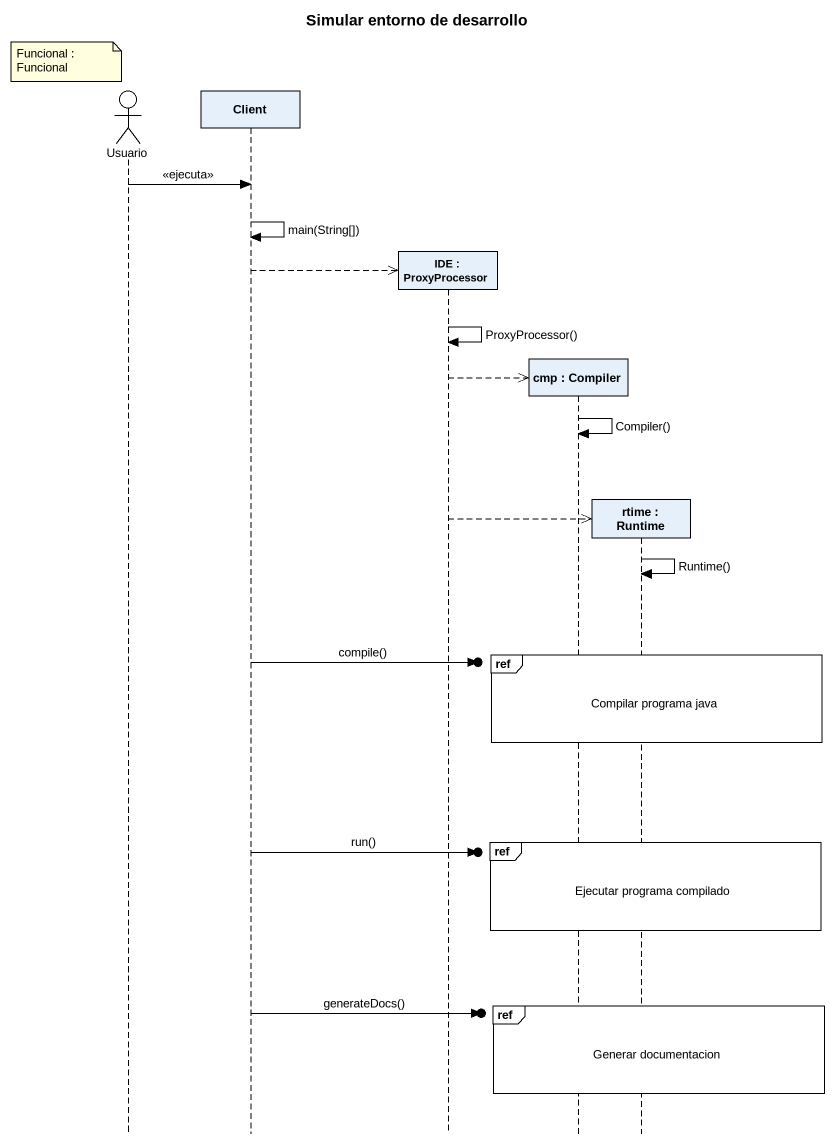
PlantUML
@startuml
title Simular entorno de desarrollo
hide footbox
actor Usuario
participant Client
participant "IDE : ProxyProcessor" as IDE
participant "cmp : Compiler" as cmp
participant "rtime : Runtime" as rtime

note left of Usuario : Funcional : Funcional
Usuario -> Client : <<ejecuta>>
Client -> Client : main(String[])
Client -->> IDE **
IDE -> IDE : ProxyProcessor()
IDE -->> cmp **
cmp -> cmp : Compiler()
IDE -->> rtime **
rtime -> rtime : Runtime()
ref over cmp, rtime : Compilar programa java
Client ->o] : compile()
ref over cmp, rtime : Ejecutar programa compilado
Client ->o] : run()
ref over cmp, rtime : Generar documentacion
Client ->o] : generateDocs()
@enduml
